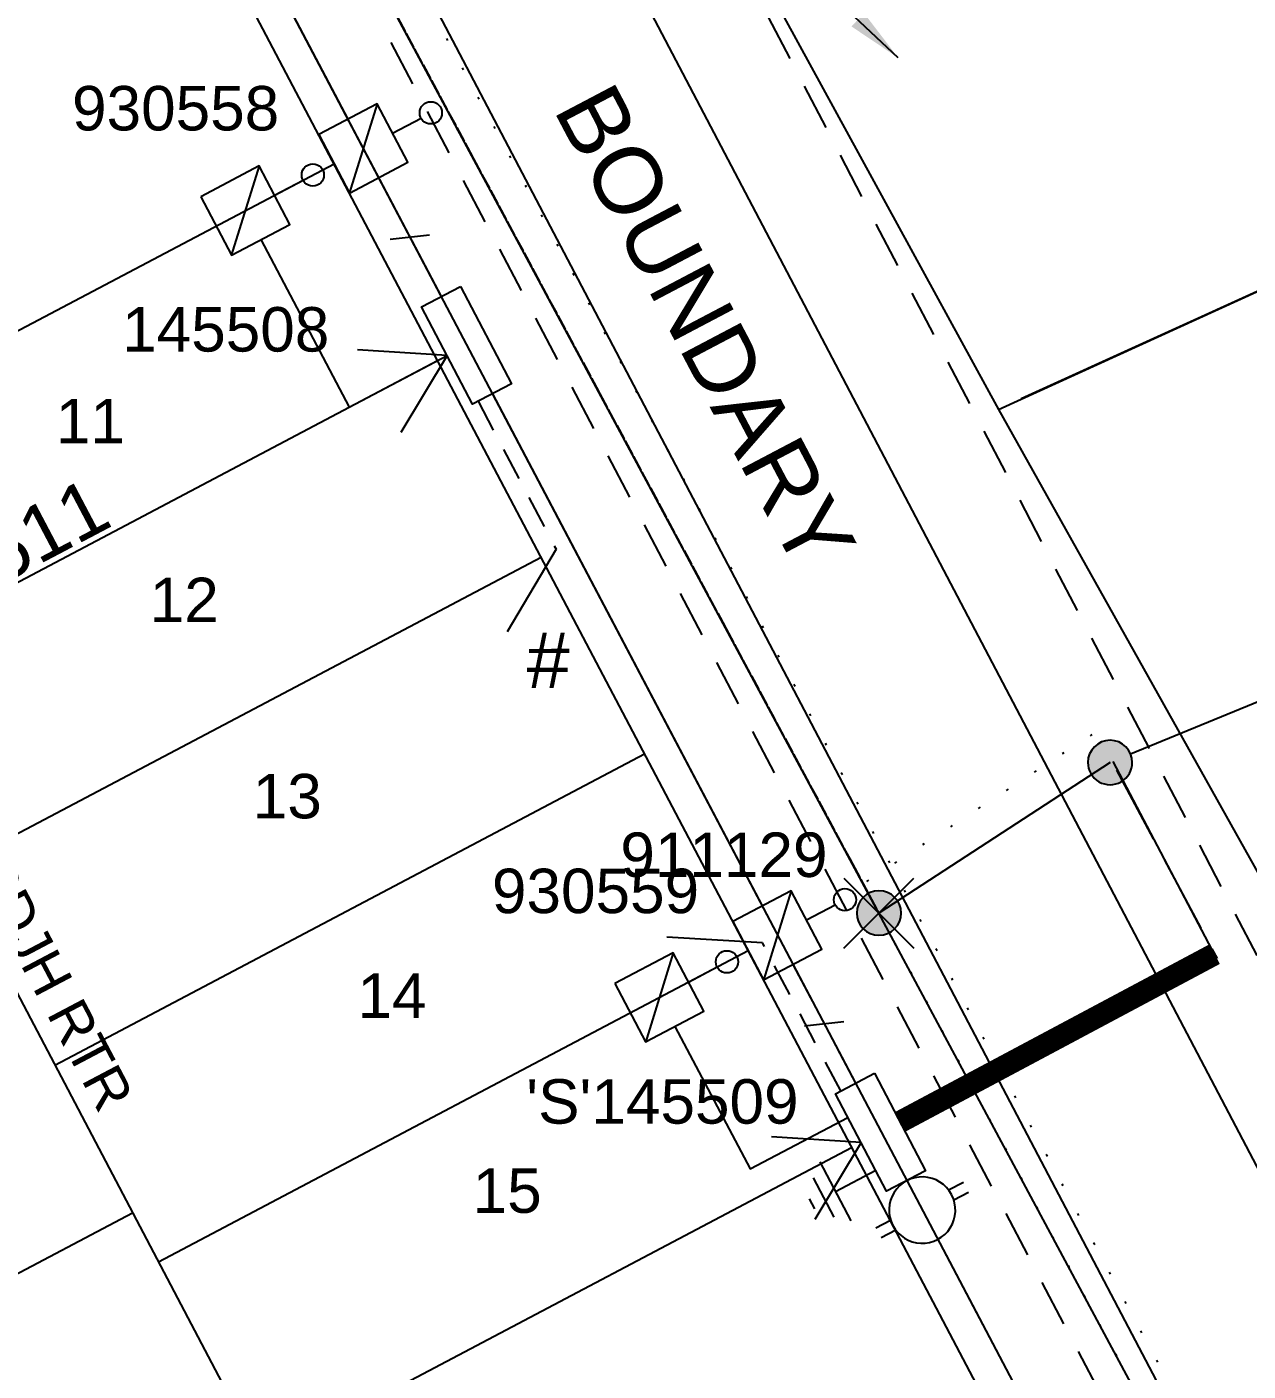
# Model space of a CAD drawing. Header units: metres. Extents: x 303535 to 303956, y 6270025 to 6270431.
# Drawn here: x 303758.1 to 303813.1, y 6270239 to 6270299.5 of the extents above; entities that cross this region are included whole.
import ezdxf
from ezdxf.enums import TextEntityAlignment as Align

# ---------------------------------------------------------------- set-up
doc = ezdxf.new("R2010")
doc.units = ezdxf.units.M
doc.header["$LTSCALE"] = 0.7
for name, pattern in [('A', [0]), ('Cable Exist OH', [1, 1, 0]), ('Cable Exist UG', [8.2, 4, -1.2, 1.8, -1.2]), ('Cable Remove', [2, 0, -2]), ('CENTERX2', [101.6, 63.5, -12.7, 12.7, -12.7]), ('Dash', [5, 3, -2]), ('IE Trench LV', [6.5, 5, -1.5])]:
    doc.linetypes.add(name, pattern=pattern)
doc.layers.get('0').update_dxf_attribs({"color": 6})
for name, color, linetype in [('_User Miscellaneous1', 3, 'Continuous'), ('_User Miscellaneous11', 7, 'Continuous'), ('_User Miscellaneous4', 7, 'Continuous'), ('_User Miscellaneous7', 150, 'Continuous'), ('_User Miscellaneous8', 7, 'Continuous'), ('_User Miscellaneous9', 8, 'Continuous'), ('Cadastre Developer_SP_NEW', 4, 'Continuous'), ('Cadastre Land Parcels_SP_EXT', 4, 'Continuous'), ('Cadastre Roads_SP_NEW', 8, 'Continuous'), ('Duct_SP_NEW', 2, 'Continuous'), ('Equip_HV_NEW', 1, 'Continuous'), ('Equip_LV_NEW', 5, 'Continuous'), ('Mains_HV_EXT', 12, 'Continuous'), ('Mains_HV_NEW_U72', 2, 'Continuous'), ('Mains_LV_EXT', 160, 'Continuous'), ('Mains_LV_NEW_R6', 2, 'Continuous'), ('Mains_LV_NEW_R94', 2, 'Continuous'), ('Mains_LV_NEW_T84', 2, 'Continuous'), ('Mains_SL_EXT', 70, 'Continuous'), ('OH_Details_SP_MISC', 6, 'Continuous'), ('Services_SP_NEW_UG', 2, 'Continuous'), ('SupportsOH_SP_TR_HV_LV_SL_EXT', 7, 'Continuous'), ('SupportsOH_SP_TR_HV_LV_SL_MOD', 70, 'Continuous'), ('SupportsUG_SP_LV_NEW', 2, 'Continuous'), ('SupportsUG_SP_LV_SL_NEW', 2, 'Continuous'), ('Trench_SP_NEW', 2, 'Continuous')]:
    doc.layers.add(name, color=color, linetype=linetype)
doc.layers.add('_User Miscellaneous5', color=7, linetype='Continuous', lineweight=35)
doc.layers.add('_User Notes', color=7, linetype='Continuous', plot=False)
doc.layers.add('Features_HIDE', color=1, linetype='Continuous', plot=False)
doc.styles.add('ARIAL', font='arial.ttf', dxfattribs={"height": 2})
doc.styles.add('ARIAL 2.5', font='arial.ttf', dxfattribs={"height": 2.5})
doc.styles.add('POLE_LABEL', font='arial.ttf')
doc.styles.add('SL_LABEL', font='arial.ttf')
doc.styles.get("Standard").update_dxf_attribs({"font": 'arial.ttf'})
doc.styles.add('style1', font='iso3098b.shx')
doc.styles.add('SWG_LABEL', font='arial.ttf')
doc.styles.add('SWITCH_LABEL', font='arial.ttf', dxfattribs={"height": 2.5})
doc.linetypes.add('Cable 1', pattern='A,10,-0.1,["//",style1,S=2.5,R=0,X=0.35,Y=-1.25],-5', length=15.1)
doc.linetypes.add('Cable New UG', pattern='A,8,-1,["x",style1,S=3.5,R=0,X=0.35,Y=-1],-3.5', length=12.5)
doc.linetypes.add('Cable Z', pattern='A,8,-1,["Z",Standard,S=2.5,R=0,X=0.35,Y=-1.25],-3.5', length=12.5)
doc.linetypes.add('IE Trench HV', pattern='A,8,-2,["/",style1,S=2.5,R=0,X=0.1,Y=-1],-4.5', length=14.5)
doc.dimstyles.new('DIM 1000', dxfattribs={"dimtxt": 2.5, "dimasz": 2.5, "dimexe": 1, "dimexo": 1, "dimgap": 1, "dimtad": 1, "dimdec": 0, "dimzin": 0, "dimdsep": 46, "dimtxsty": 'ARIAL 2.5', "dimcen": 1, "dimclrd": 3, "dimclre": 3, "dimclrt": 7, "dimadec": 0, "dimazin": 0, "dimtfac": 1, "dimtdec": 0, "dimtix": 1, "dimtmove": 0, "dimatfit": 3, "dimfxl": 1, "dimtolj": 1, "dimtzin": 0, "dimarcsym": 0})

# ---------------------------------------------------------------- blocks, each defined once
blk = doc.blocks.new('POLE_EXT')
blk.add_hatch(color=256).paths.add_polyline_path([(-1, 0, 1), (1, 0, 1)])
blk.add_lwpolyline([(-1, 0, 1), (1, 0, 1)], format="xyb", close=True)
for tag, height, flags, p in [('pNumber', 2.5, 8, (-17.84, 2.067)), ('OWNED_BY', 0.2, 9, (1.355, -0.4)), ('PARENT', 0.2, 9, (1.355, -0.6)), ('SPECIAL_USE', 0.2, 9, (1.355, -0.8)), ('STATE', 0.2, 9, (1.355, -1)), ('USAGE', 0.2, 9, (1.355, -1.2)), ('cLV', 0.2, 9, (1.355, -1.4)), ('hDepth', 0.2, 9, (1.355, -1.6)), ('hDia', 0.2, 9, (1.355, -1.8)), ('cHV', 0.2, 9, (1.355, -2)), ('LBRACKET', 0.2, 9, (1.355, -2.2)), ('LExisting', 0.2, 9, (1.355, -2.4)), ('LANTNUMBER', 0.2, 9, (1.355, -2.6)), ('LOther', 0.2, 9, (1.355, -2.8)), ('LRemove', 0.2, 9, (1.355, -3)), ('cLinedev', 0.2, 9, (1.355, -3.4)), ('LEGEND', 0.2, 9, (1.355, -3.2)), ('LOCATION', 0.2, 9, (1.355, -3.6)), ('pExisting', 0.2, 9, (1.355, -3.8)), ('PFNUMBER', 0.2, 9, (1.355, -4)), ('NEWPFNUMBER', 0.2, 9, (1.355, -4.2)), ('pFooting', 0.2, 9, (1.355, -4.4)), ('pNew', 0.2, 9, (1.355, -4.6)), ('pRelocate', 0.2, 9, (1.355, -5)), ('pRemove', 0.2, 9, (1.355, -5.2)), ('pReplace', 0.2, 9, (1.355, -5.4)), ('cspan', 0.2, 9, (1.355, -6)), ('pStay', 0.2, 9, (1.355, -5.6)), ('pType', 0.2, 9, (1.355, -5.8)), ('STREETNAME', 0.2, 9, (1.355, -6.2)), ('SUBURB', 0.2, 9, (1.355, -6.4)), ('NOTES', 0.2, 9, (1.355, -6.6)), ('OPERATED_BY', 0.2, 9, (1.355, -7.014)), ('MAINTAINED_BY', 0.2, 9, (1.355, -6.814))]:
    blk.add_attdef(tag, text='', height=height, dxfattribs=dict(flags=flags)).set_placement(p, align=Align.MIDDLE_LEFT)
at = {"style": 'POLE_LABEL', "flags": 9}
for tag, height, p in [('ASSET_NUM', 2.5, (2, 2)), ('STRUCTURE_PLANT_NUMBER', 0.2, (1.355, 0.028)), ('STREET_CODE', 0.2, (1.355, -0.2))]:
    blk.add_attdef(tag, text='', height=height, dxfattribs=at).set_placement(p, align=Align.MIDDLE_LEFT)
at = {"flags": 1}
blk.add_attdef('Z', (1.355, -7.328), '', height=0.2, dxfattribs=at)
blk = doc.blocks.new('*U62')
at = {"layer": '_User Miscellaneous7', "lineweight": -3}
for points in [[(0, -3.03), (0, -1.58)], [(-1.485, -3.03), (1.5, -6.015)]]:
    blk.add_lwpolyline(points, dxfattribs=at)
blk.add_lwpolyline([(-1.485, -6), (1.485, -6), (1.485, -3.03), (-1.485, -3.03)], close=True, dxfattribs=at)
blk.add_circle((0, -1.08), 0.5, dxfattribs=at)
at = {"layer": '_User Miscellaneous8', "color": 2, "lineweight": -3}
blk.add_lwpolyline([(-1.485, 0), (1.485, 0), (1.485, 2.97), (-1.485, 2.97)], close=True, dxfattribs=at)
at = {"layer": '_User Miscellaneous9', "color": 2, "lineweight": -3}
blk.add_lwpolyline([(-1.485, 2.97), (1.5, -0.015)], dxfattribs=at)
at = {"style": 'POLE_LABEL', "flags": 9}
blk.add_attdef('STRUCTURE_PLANT_NUMBER', text='', height=0.2, dxfattribs=at).set_placement((1.641, 1.727), align=Align.MIDDLE_LEFT)
for tag, flags, p in [('STREET_CODE', 9, (1.641, 1.485)), ('COLUMN_TYPE', 9, (1.641, 1.285)), ('OWNED_BY', 9, (1.641, 1.085)), ('OPERATED_BY', 9, (1.641, 0.885)), ('MAINTAINED_BY', 9, (1.641, 0.685)), ('STATE', 9, (1.641, 0.485)), ('USAGE', 9, (1.641, 0.285)), ('LEGEND', 9, (1.641, 0.085)), ('SUBURB', 9, (1.641, -0.315)), ('STREETNAME', 9, (1.641, -0.515)), ('PARENT', 9, (1.641, -0.115)), ('LOCATION', 9, (1.641, -0.715)), ('NOTES', 9, (1.641, -0.915)), ('LABEL_ALIGNMENT', 9, (1.641, -1.115)), ('Z', 1, (1.641, -1.315))]:
    blk.add_attdef(tag, text='', height=0.2, dxfattribs=dict(flags=flags)).set_placement(p, align=Align.MIDDLE_LEFT)
at = {"layer": '_User Miscellaneous5', "style": 'ARIAL', "flags": 8}
blk.add_attdef('ASSET_NUM', text='', height=2, dxfattribs=at).set_placement((2, 3.485), align=Align.MIDDLE_LEFT)
blk = doc.blocks.new('*U61')
at = {"layer": '_User Miscellaneous8', "color": 2}
blk.add_line((0, 0), (0, 1.45), dxfattribs=at)
blk.add_circle((0, 1.95), 0.5, dxfattribs=at)
for tag, p, flags in [('Z', (0, 0), 1), ('OPERATED_BY', (0, -9.607), 9)]:
    blk.add_attdef(tag, p, '', height=0.2, dxfattribs=dict(flags=flags))
at = {"style": 'SL_LABEL', "flags": 9}
blk.add_attdef('STREET_CODE', text='', height=0.2, dxfattribs=at).set_placement((0, -0.2), align=Align.MIDDLE_LEFT)
at = {"flags": 9}
for tag, p in [('CONSTRUCTED_VOLTAGE', (0, -0.4)), ('CONTROL_TYPE', (0, -0.6)), ('LANTERN_PURPOSE', (0, -0.8)), ('LANTERN_TYPE', (0, -1)), ('NO_PHASES', (0, -1.2)), ('OPERATING_VOLTAGE', (0, -1.4)), ('ORIENTATION', (0, -1.6)), ('OWNED_BY', (0, -1.8)), ('STATE', (0, -2)), ('CEXIST', (0, -2.4)), ('USAGE', (0, -2.2)), ('CNEW', (0, -2.6)), ('CNUMBER', (0, -2.8)), ('CREMOVE', (0, -3)), ('CREPLACE', (0, -3.2)), ('LKINGHEIGHT', (0, -3.4)), ('LBRACKET', (0, -3.6)), ('LBRACKETVOCAB', (0, -3.8)), ('LCATEGORY', (0, -4)), ('LCHARGE1', (0, -4.2)), ('LCHARGE1PERCENT', (0, -4.4)), ('LCHARGE2', (0, -4.6)), ('LCHARGE2PERCENT', (0, -4.8)), ('LCHARGE3', (0, -5)), ('LCHARGE3PERCENT', (0, -5.2)), ('LEXIST', (0, -5.4)), ('LLAMP', (0, -5.6)), ('LLAMPVOCAB', (0, -5.8)), ('LMAST', (0, -6)), ('LMASTVOCAB', (0, -6.2)), ('LNEW', (0, -6.4)), ('LANTNUMBER', (0, -6.6)), ('LOUTREACH', (0, -7)), ('LOUTREACHVOCAB', (0, -7.2)), ('LRATECODE', (0, -7.4)), ('LREMOVE', (0, -7.6)), ('LREPLACE', (0, -7.8)), ('LTYPE', (0, -8)), ('LTYPEVOCAB', (0, -8.2)), ('LEGEND', (0, -8.4)), ('SUBURB', (0, -8.6)), ('STREETNAME', (0, -8.8)), ('LOCATION', (0, -9)), ('NOTES', (0, -9.2)), ('MAINTAINED_BY', (0, -9.863))]:
    blk.add_attdef(tag, text='', height=0.2, dxfattribs=at).set_placement(p, align=Align.MIDDLE_LEFT)
at = {"layer": '_User Notes', "style": 'SL_LABEL', "flags": 8}
blk.add_attdef('ASSET_NUM', text='', height=2.5, dxfattribs=at).set_placement((2, 2), align=Align.MIDDLE_LEFT)
at = {"layer": '_User Notes', "flags": 8}
blk.add_attdef('LNUMBER', text='', height=2.5, dxfattribs=at).set_placement((1.2, -2.8), align=Align.MIDDLE_LEFT)
blk = doc.blocks.new('POLE_DEL')
h = blk.add_hatch(color=256)
edge = h.paths.add_edge_path()
edge.add_arc((0, 0), 1, 180, 360)
edge.add_arc((0, 0), 1, 0, 180)
blk.add_lwpolyline([(-1, 0, 1), (1, 0, 1)], format="xyb", close=True)
at = {"layer": '_User Miscellaneous11', "color": 2}
for p, q in [((-1.575, 1.575), (1.575, -1.575)), ((-1.575, -1.575), (1.575, 1.575))]:
    blk.add_line(p, q, dxfattribs=at)
for tag, height, flags, p in [('pNumber', 2.5, 8, (0, 2.067)), ('OWNED_BY', 0.2, 9, (0, -0.4)), ('SPECIAL_USE', 0.2, 9, (0, -0.6)), ('cLV', 0.2, 9, (0, -1.2)), ('STATE', 0.2, 9, (0, -0.8)), ('USAGE', 0.2, 9, (0, -1)), ('cHV', 0.2, 9, (0, -1.8)), ('hDepth', 0.2, 9, (0, -1.4)), ('hDia', 0.2, 9, (0, -1.6)), ('LBRACKET', 0.2, 9, (0, -2)), ('LExisting', 0.2, 9, (0, -2.2)), ('LANTNUMBER', 0.2, 9, (0, -2.4)), ('LOther', 0.2, 9, (0, -2.6)), ('LRemove', 0.2, 9, (0, -2.8)), ('LEGEND', 0.2, 9, (0, -3)), ('cLinedev', 0.2, 9, (0, -3.2)), ('pExisting', 0.2, 9, (0, -3.4)), ('PFNUMBER', 0.2, 9, (0, -3.6)), ('pFooting', 0.2, 9, (0, -4)), ('pNew', 0.2, 9, (0, -4.2)), ('NEWPFNUMBER', 0.2, 9, (0, -3.8)), ('pRelocate', 0.2, 9, (0, -4.6)), ('pRemove', 0.2, 9, (0, -4.8)), ('pReplace', 0.2, 9, (0, -5)), ('pStay', 0.2, 9, (0, -5.2)), ('pType', 0.2, 9, (0, -5.4)), ('cspan', 0.2, 9, (0, -5.6)), ('SUBURB', 0.2, 9, (0, -5.8)), ('STREETNAME', 0.2, 9, (0, -6)), ('LOCATION', 0.2, 9, (0, -6.2)), ('NOTES', 0.2, 9, (0, -6.4))]:
    blk.add_attdef(tag, text='', height=height, dxfattribs=dict(flags=flags)).set_placement(p, align=Align.MIDDLE_LEFT)
at = {"flags": 1}
blk.add_attdef('Z', (0, 0), '', height=0.2, dxfattribs=at)
at = {"style": 'POLE_LABEL', "flags": 9}
blk.add_attdef('STREET_CODE', text='', height=0.2, dxfattribs=at).set_placement((0, -0.2), align=Align.MIDDLE_LEFT)
at = {"layer": 'Features_HIDE', "style": 'POLE_LABEL', "flags": 8}
blk.add_attdef('ASSET_NUM', text='', height=2, dxfattribs=at).set_placement((2, 2), align=Align.MIDDLE_LEFT)
blk = doc.blocks.new('*U48')
at = {"lineweight": -3}
blk.add_lwpolyline([(-2.475, 2.49), (2.475, 2.49), (2.475, 0.51), (-2.475, 0.51)], close=True, dxfattribs=at)
for tag, flags, p in [('STREET_CODE', 9, (1.5, 3.5)), ('OWNED_BY', 9, (1.5, 3.3)), ('OPERATED_BY', 9, (1.5, 3.1)), ('STATE', 9, (1.5, 2.7)), ('SUPPORT_TYPE', 9, (1.5, 2.5)), ('MAINTAINED_BY', 9, (1.5, 2.9)), ('USAGE', 9, (1.5, 2.3)), ('LEGEND', 9, (1.5, 2.1)), ('PARENT', 9, (1.5, 1.9)), ('SUBURB', 9, (1.5, 1.7)), ('STREETNAME', 9, (1.5, 1.5)), ('LOCATION', 9, (1.5, 1.3)), ('Z', 1, (1.5, 0.9)), ('NOTES', 9, (1.5, 1.1))]:
    blk.add_attdef(tag, text='', height=0.2, dxfattribs=dict(flags=flags)).set_placement(p, align=Align.MIDDLE_LEFT)
at = {"layer": '_User Miscellaneous4', "style": 'ARIAL', "flags": 8}
blk.add_attdef('ASSET_NUM', text='', height=2, dxfattribs=at).set_placement((2, 5.5), align=Align.MIDDLE_LEFT)
blk = doc.blocks.new('A$C1B2C29DD')
at = {"layer": 'Services_SP_NEW_UG', "color": 2, "flags": 128}
for points in [[(0, 0), (-2.1, 3.444)], [(0, 0), (2.1, 3.444)]]:
    blk.add_lwpolyline(points, dxfattribs=at)
blk = doc.blocks.new('*U90')
at = {"layer": 'Services_SP_NEW_UG', "color": 2, "flags": 128}
blk.add_lwpolyline([(10, -0.75), (12.247, 2.934)], dxfattribs=at)
at = {"layer": 'Services_SP_NEW_UG', "color": 2, "linetype": 'Dash', "ltscale": 0.7, "flags": 128}
blk.add_lwpolyline([(2.473, -0.75), (10, -0.75)], dxfattribs=at)
blk = doc.blocks.new('*U91')
at = {"layer": 'Services_SP_NEW_UG', "color": 2, "flags": 128}
blk.add_lwpolyline([(-10, -0.75), (-12.247, 2.934)], dxfattribs=at)
at = {"layer": 'Services_SP_NEW_UG', "color": 2, "linetype": 'Dash', "ltscale": 0.7, "flags": 128}
blk.add_lwpolyline([(-2.473, -0.75), (-10, -0.75)], dxfattribs=at)
blk = doc.blocks.new('*U150')
blk.add_wipeout([(-1.168, -0.568), (-1.275, -0.722), (-1.363, -0.888), (-1.429, -1.064), (-1.472, -1.246), (-1.492, -1.433), (-1.489, -1.62), (-1.462, -1.806), (-1.412, -1.987), (-1.34, -2.16), (-1.247, -2.323), (-1.134, -2.473), (-1.003, -2.607), (-0.857, -2.724), (-0.696, -2.822), (-0.525, -2.899), (-0.346, -2.953), (-0.161, -2.985), (0.026, -2.994), (0.213, -2.979), (0.397, -2.94), (0.574, -2.879), (0.743, -2.796), (0.899, -2.693), (1.042, -2.571), (1.168, -2.432), (1.275, -2.278), (1.363, -2.112), (1.429, -1.936), (1.472, -1.754), (1.492, -1.567), (1.489, -1.38), (1.462, -1.194), (1.412, -1.013), (1.34, -0.84), (1.247, -0.677), (1.134, -0.527), (1.003, -0.393), (0.857, -0.276), (0.696, -0.178), (0.525, -0.101), (0.346, -0.047), (0.161, -0.015), (-0.026, -0.006), (-0.213, -0.021), (-0.397, -0.06), (-0.574, -0.121), (-0.743, -0.204), (-0.899, -0.307), (-1.042, -0.429)])
for p, q in [((-1.473, -1.251), (-2.22, -1.251)), ((-1.473, -1.749), (-2.22, -1.749)), ((1.473, -1.251), (2.22, -1.251)), ((1.473, -1.749), (2.22, -1.749))]:
    blk.add_line(p, q)
blk.add_lwpolyline([(1.494, -1.5, 1), (-1.494, -1.5, 1)], format="xyb", close=True)
for tag, p, flags in [('Z', (0, 0), 1), ('ORIENTATION', (0, 0), 9), ('USAGE', (0, -0.2), 9), ('NOTES', (0, -0.4), 9)]:
    blk.add_attdef(tag, p, '', height=0.2, dxfattribs=dict(flags=flags))
blk = doc.blocks.new('Earth')
for p, q in [((0, -2.044), (0, 0)), ((-1.5, -2.044), (1.5, -2.044)), ((-1, -2.644), (1, -2.644)), ((-0.25, -3.244), (0.25, -3.244))]:
    blk.add_line(p, q)
blk = doc.blocks.new('*U156')
for p, q in [((-1.6, 0), (-1.6, 45.086)), ((-1.6, 45.086), (-0.8, 45.086)), ((0, 45.086), (-0.8, 45.086)), ((0, 0), (0, 45.086)), ((-1.6, 0), (-0.8, 0)), ((0, 0), (-0.8, 0))]:
    blk.add_line(p, q)
at = {"style": 'ARIAL'}
blk.add_attdef('SWG_TYPE', text='', height=1.8, rotation=90, dxfattribs=at).set_placement((-0.8, 45.831), align=Align.MIDDLE_LEFT)
blk.add_attdef('SUB_TYPE', text='', height=1.8, rotation=90, dxfattribs=at).set_placement((-0.8, -0.757), align=Align.MIDDLE_RIGHT)
blk = doc.blocks.new('SWG_SIE_SU_NEW')
blk.add_line((5.808, 0.79), (1.594, 1.938))
at = {"linetype": 'A', "lineweight": 0}
for p, q in [((8.381, 0.659), (8.379, -0.682)), ((8.579, -0.712), (8.581, 0.688)), ((8.781, 0.659), (8.779, -0.683)), ((7.981, 0.347), (7.98, -0.368)), ((8.18, -0.584), (8.181, 0.562)), ((8.98, -0.588), (8.981, 0.564)), ((9.181, 0.351), (9.18, -0.376))]:
    blk.add_line(p, q, dxfattribs=at)
at = {"linetype": 'Dash', "ltscale": 0.5}
blk.add_lwpolyline([(3.701, 1.364), (3.701, 4.733), (7.222, 4.733)], dxfattribs=at)
for points in [[(1.798, -0.802, 1), (1.802, 0.798, 1)], [(5.798, -0.81, 1), (5.802, 0.79, 1)]]:
    blk.add_lwpolyline(points, format="xyb", close=True)
for points in [[(1, 0), (0, 0)], [(6.6, -0.012), (10.1, -0.012)]]:
    blk.add_lwpolyline(points)
at = {"linetype": 'A', "lineweight": 0}
blk.add_circle((8.582, -0.012), 0.7, dxfattribs=at)
at = {"style": 'SWG_LABEL', "flags": 8}
blk.add_attdef('ASSET_NUM', text='', height=2, rotation=179.95437, dxfattribs=at).set_placement((-2.4, 0.012), align=Align.MIDDLE_LEFT)
at = {"flags": 1}
blk.add_attdef('Z', (0, 0), '', height=0.2, dxfattribs=at)
at = {"style": 'SWITCH_LABEL', "flags": 9}
blk.add_attdef('STREET_CODE', text='', height=0.2, dxfattribs=at).set_placement((0, 0), align=Align.MIDDLE_LEFT)
at = {"flags": 9}
for tag, p in [('ORIENTATION', (0, -0.2)), ('USAGE', (0, -0.6)), ('PARENT', (0, -0.4)), ('SUBURB', (0, -0.8)), ('STREETNAME', (0, -1)), ('LOCATION', (0, -1.2)), ('OPERATED_BY', (-0.009, -1.841)), ('OWNED_BY', (-0.003, -1.619)), ('NOTES', (0, -1.4)), ('MAINTAINED_BY', (-0.011, -2.048))]:
    blk.add_attdef(tag, text='', height=0.2, dxfattribs=at).set_placement(p, align=Align.MIDDLE_LEFT)

msp = doc.modelspace()

# ---------------------------------------------------------------- linework, layer by layer
at = {"layer": '_User Miscellaneous11', "color": 7, "linetype": 'Cable Remove', "flags": 128}
for points in [[(303853.72, 6270156.194), (303821.82, 6270215.519), (303797.765, 6270260.353), (303773.089, 6270306.26), (303748.677, 6270351.611)], [(303806.026, 6270267.676), (303795.625, 6270260.9)]]:
    msp.add_lwpolyline(points, dxfattribs=at)
at = {"layer": 'Cadastre Developer_SP_NEW', "color": 8, "linetype": 'Dash'}
msp.add_line((303776.913, 6270327.887), (303817.422, 6270250.101), dxfattribs=at)
at = {"layer": 'Cadastre Developer_SP_NEW'}
for p, q in [((303717.318, 6270264.523), (303771.932, 6270293.351)), ((303750.058, 6270270.497), (303776.589, 6270284.502)), ((303745.401, 6270279.347), (303816.42, 6270144.393)), ((303754.715, 6270261.648), (303781.246, 6270275.652)), ((303759.372, 6270252.798), (303785.903, 6270266.803)), ((303764.029, 6270243.949), (303790.56, 6270257.954)), ((303742.155, 6270221.095), (303795.217, 6270249.104)), ((303736.334, 6270232.157), (303762.865, 6270246.161))]:
    msp.add_line(p, q, dxfattribs=at)
at = {"layer": 'Cadastre Developer_SP_NEW', "flags": 128}
msp.add_lwpolyline([(303714.536, 6270337.152, -0.077875), (303737.964, 6270345.193, -0.182963), (303741.861, 6270344.455, -0.127361), (303748.801, 6270337.219), (303799.622, 6270240.733), (303853.196, 6270138.929), (303851.103, 6270132.17), (303806.885, 6270108.829), (303800.135, 6270110.92), (303726.921, 6270250.044, 0.093335), (303707.141, 6270274.982, -0.093335), (303693.341, 6270292.381), (303681.837, 6270314.242), (303683.93, 6270321.001)], format="xyb", close=True, dxfattribs=at)
at = {"layer": 'Cadastre Land Parcels_SP_EXT', "linetype": 'Continuous'}
for p, q in [((303776.913, 6270327.887), (303801.82, 6270282.303)), ((303801.82, 6270282.303), (303815.682, 6270288.621)), ((303815.682, 6270288.621), (303802.851, 6270282.773)), ((303801.82, 6270282.303), (303825.395, 6270240.184))]:
    msp.add_line(p, q, dxfattribs=at)
at = {"layer": 'Cadastre Roads_SP_NEW', "color": 8, "linetype": 'Dash', "flags": 128}
msp.add_lwpolyline([(303753.333, 6270339.086), (303857.314, 6270141.082)], dxfattribs=at)
at = {"layer": 'Cadastre Roads_SP_NEW', "flags": 128}
msp.add_lwpolyline([(303757.038, 6270337.409), (303859.527, 6270142.244)], dxfattribs=at)
msp.add_lwpolyline([(303896.668, 6270090.067, -0.007232), (303892.598, 6270097.551), (303769.016, 6270332.882)], format="xyb", dxfattribs=at)
at = {"layer": 'Duct_SP_NEW', "color": 2, "linetype": 'Dash', "const_width": 1, "flags": 128}
msp.add_lwpolyline([(303797.393, 6270250.247), (303811.549, 6270257.797)], dxfattribs=at)
at = {"layer": 'Mains_HV_EXT', "linetype": 'Cable Remove'}
msp.add_lwpolyline([(303747.076, 6270351.245), (303747.014, 6270351.361), (303771.768, 6270305.55), (303796.443, 6270259.643), (303820.499, 6270214.809)], dxfattribs=at)
at = {"layer": 'Mains_LV_EXT', "linetype": 'Cable Remove'}
for points in [[(303771.775, 6270305.514), (303796.443, 6270259.643)], [(303796.443, 6270259.643), (303820.499, 6270214.809)]]:
    msp.add_lwpolyline(points, dxfattribs=at)
at = {"layer": 'Mains_LV_NEW_R6', "color": 2, "linetype": 'Cable Z', "flags": 128}
for points in [[(303768.641, 6270289.941), (303772.607, 6270282.406), (303777.012, 6270284.724)], [(303787.269, 6270254.544), (303790.645, 6270248.131), (303795.05, 6270250.45)]]:
    msp.add_lwpolyline(points, dxfattribs=at)
at = {"layer": 'Mains_LV_NEW_R94', "color": 2, "linetype": 'Cable 1', "flags": 128}
msp.add_lwpolyline([(303806.97, 6270266.455), (303811.573, 6270257.709), (303797.393, 6270250.247)], dxfattribs=at)
at = {"layer": 'Mains_LV_NEW_T84', "color": 2, "linetype": 'Cable New UG'}
msp.add_lwpolyline([(303760.98, 6270315.283), (303759.178, 6270314.299), (303763.745, 6270305.628), (303766.382, 6270307.06), (303776.747, 6270287.381)], dxfattribs=at)
at = {"layer": 'Mains_LV_NEW_T84', "color": 2, "linetype": 'Cable New UG', "flags": 128}
for points in [[(303779.054, 6270283.001), (303795.388, 6270251.99)], [(303797.695, 6270247.61), (303800.949, 6270241.432), (303811.692, 6270221.019)]]:
    msp.add_lwpolyline(points, dxfattribs=at)
at = {"layer": 'Mains_SL_EXT', "linetype": 'Cable Exist OH'}
msp.add_lwpolyline([(303747.007, 6270351.374), (303771.768, 6270305.55), (303796.443, 6270259.643)], dxfattribs=at)
at = {"layer": 'OH_Details_SP_MISC', "color": 7, "linetype": 'Continuous', "flags": 128}
msp.add_lwpolyline([(303852.399, 6270155.484), (303820.499, 6270214.809), (303796.444, 6270259.643), (303771.768, 6270305.55), (303747.356, 6270350.9)], dxfattribs=at)
at = {"layer": 'OH_Details_SP_MISC', "color": 7, "linetype": 'Continuous'}
msp.add_lwpolyline([(303806.845, 6270266.419), (303796.444, 6270259.643)], dxfattribs=at)
at = {"layer": 'Trench_SP_NEW', "linetype": 'IE Trench HV', "flags": 128}
for points in [[(303762.277, 6270314.853), (303772.548, 6270295.353)], [(303773.932, 6270292.726), (303774.666, 6270291.333)], [(303774.457, 6270289.955), (303776.222, 6270290.151)], [(303775.772, 6270289.232), (303776.747, 6270287.381)], [(303779.054, 6270283.001), (303791.189, 6270259.963)], [(303792.573, 6270257.335), (303793.368, 6270255.826)], [(303793.098, 6270254.564), (303794.863, 6270254.76)], [(303794.551, 6270253.58), (303795.388, 6270251.99)], [(303797.697, 6270247.611), (303806.331, 6270231.206)]]:
    msp.add_lwpolyline(points, dxfattribs=at)
at = {"layer": 'Trench_SP_NEW', "linetype": 'IE Trench LV', "flags": 128}
msp.add_lwpolyline([(303807.138, 6270266.066), (303811.655, 6270257.598)], dxfattribs=at)

# ---------------------------------------------------------------- block references
at = {"layer": 'Equip_HV_NEW', "linetype": 'CENTERX2', "rotation": 207.8277777789891}
msp.add_blockref('*U156', (303734.405, 6270301.882), dxfattribs=at).add_auto_attribs({'SUB_TYPE': 'PS', 'SWG_TYPE': '8DJH RTR'})
at = {"layer": 'Equip_HV_NEW', "linetype": 'CENTERX2'}
ref = msp.add_blockref('SWG_SIE_SU_NEW', (303750.066, 6270272.214), dxfattribs=dict(at, rotation=207.8277777789891))
ref.add_attrib('ASSET_NUM', 'D4511', dxfattribs={"layer": '0', "height": 2.5, "rotation": 27.78215, "style": 'SWG_LABEL'}).set_placement((303752.367, 6270273.415), align=Align.MIDDLE_LEFT)
at = {"layer": 'Services_SP_NEW_UG', "color": 2, "rotation": 117.7058333349959}
for p in [(303777.012, 6270284.724), (303795.64, 6270249.326)]:
    msp.add_blockref('A$C1B2C29DD', p, dxfattribs=at)
at = {"layer": 'Services_SP_NEW_UG'}
for name, p, rotation in [('*U91', (303776.589, 6270284.502), 117.8277777753204), ('*U90', (303795.217, 6270249.104), 117.8277777769002)]:
    msp.add_blockref(name, p, dxfattribs=dict(at, rotation=rotation))
at = {"layer": 'SupportsOH_SP_TR_HV_LV_SL_EXT', "rotation": 359.9326729955764}
msp.add_blockref('POLE_EXT', (303806.845, 6270266.419), dxfattribs=at)
at = {"layer": 'SupportsOH_SP_TR_HV_LV_SL_MOD', "ltscale": 0.5}
ref = msp.add_blockref('POLE_DEL', (303796.444, 6270259.643), dxfattribs=at)
ref.add_attrib('ASSET_NUM', '911129', dxfattribs={"layer": 'Features_HIDE', "height": 2, "style": 'POLE_LABEL'}).set_placement((303784.81, 6270262.268), align=Align.MIDDLE_LEFT)
at = {"layer": 'SupportsUG_SP_LV_NEW'}
ref = msp.add_blockref('*U48', (303776.561, 6270284.487), dxfattribs=dict(at, rotation=297.7058333265588))
ref.add_attrib('ASSET_NUM_001', '145508', (303762.395, 6270284.904), dxfattribs={"layer": '_User Miscellaneous4', "height": 2, "style": 'ARIAL'})
ref = msp.add_blockref('*U48', (303795.189, 6270249.089), dxfattribs=dict(at, rotation=297.7058333265588))
ref.add_attrib('ASSET_NUM_001', "'S'145509", (303780.577, 6270250.17), dxfattribs={"layer": '_User Miscellaneous4', "height": 2, "style": 'ARIAL'})
at = {"layer": 'SupportsUG_SP_LV_SL_NEW', "ltscale": 0.5}
ref = msp.add_blockref('*U62', (303771.932, 6270293.351), dxfattribs=dict(at, rotation=297.7555555559815))
ref.add_attrib('ASSET_NUM_001', '930558', (303760.142, 6270294.852), dxfattribs={"layer": '_User Miscellaneous5', "height": 2, "style": 'ARIAL'})
at = {"layer": 'SupportsUG_SP_LV_SL_NEW', "ltscale": 0.5, "rotation": 297.7555555559815}
for p in [(303774.56, 6270294.734), (303793.188, 6270259.337)]:
    msp.add_blockref('*U61', p, dxfattribs=at)
at = {"layer": 'SupportsUG_SP_LV_SL_NEW', "ltscale": 0.5}
ref = msp.add_blockref('*U62', (303790.56, 6270257.954), dxfattribs=dict(at, rotation=297.7555555559815))
ref.add_attrib('ASSET_NUM_001', '930559', (303779.033, 6270259.641), dxfattribs={"layer": '_User Miscellaneous5', "height": 2, "style": 'ARIAL'})

# ---------------------------------------------------------------- texts
at = {"layer": '_User Miscellaneous1', "color": 7, "insert": (303780.595, 6270272.266), "char_height": 2.5, "attachment_point": 1, "rotation": 0.15861, "style": 'ARIAL'}
msp.add_mtext_dynamic_manual_height_columns('{\\C3;#}', width=5, gutter_width=10, heights=[0], dxfattribs=at)
at = {"layer": 'Cadastre Developer_SP_NEW', "style": 'ARIAL'}
for s, p in [('11', (303759.412, 6270280.777)), ('12', (303763.637, 6270272.732)), ('13', (303768.273, 6270263.904)), ('14', (303772.985, 6270254.93)), ('15', (303778.165, 6270246.158))]:
    msp.add_text(s, height=2, dxfattribs=at).set_placement(p)
at = {"layer": 'Cadastre Roads_SP_NEW', "color": 2, "style": 'ARIAL'}
msp.add_text('BOUNDARY', height=3, rotation=297.77703, dxfattribs=at).set_placement((303781.767, 6270295.814))

# ---------------------------------------------------------------- leaders
at = {"layer": 'OH_Details_SP_MISC', "color": 7, "linetype": 'Continuous'}
for points in [[(303797.314, 6270298.117), (303784.117, 6270310.515)], [(303823.072, 6270273.06), (303807.77, 6270266.798)]]:
    msp.add_leader(points, dimstyle='DIM 1000', override={"dimtad": 0, "dimclrd": 7}, dxfattribs=at)

# ---------------------------------------------------------------- next in the draw order: block references
at = {"layer": 'Equip_LV_NEW', "linetype": 'Cable Exist UG', "lineweight": 0, "ltscale": 0.5, "rotation": 27.70583333723624}
msp.add_blockref('*U150', (303797.695, 6270247.61), dxfattribs=at)

# ---------------------------------------------------------------- next in the draw order: linework, layer by layer
at = {"layer": 'Mains_HV_NEW_U72', "color": 2, "linetype": 'Cable New UG', "flags": 128}
msp.add_lwpolyline([(303762.007, 6270315.366), (303800.949, 6270241.432), (303847.136, 6270153.667)], dxfattribs=at)

# ---------------------------------------------------------------- next in the draw order: block references
at = {"layer": 'Equip_LV_NEW', "linetype": 'Cable Exist OH', "lineweight": 0, "rotation": 297.7058333480765}
msp.add_blockref('Earth', (303796.298, 6270248.073), dxfattribs=at)

doc.saveas('drawing.dxf')
